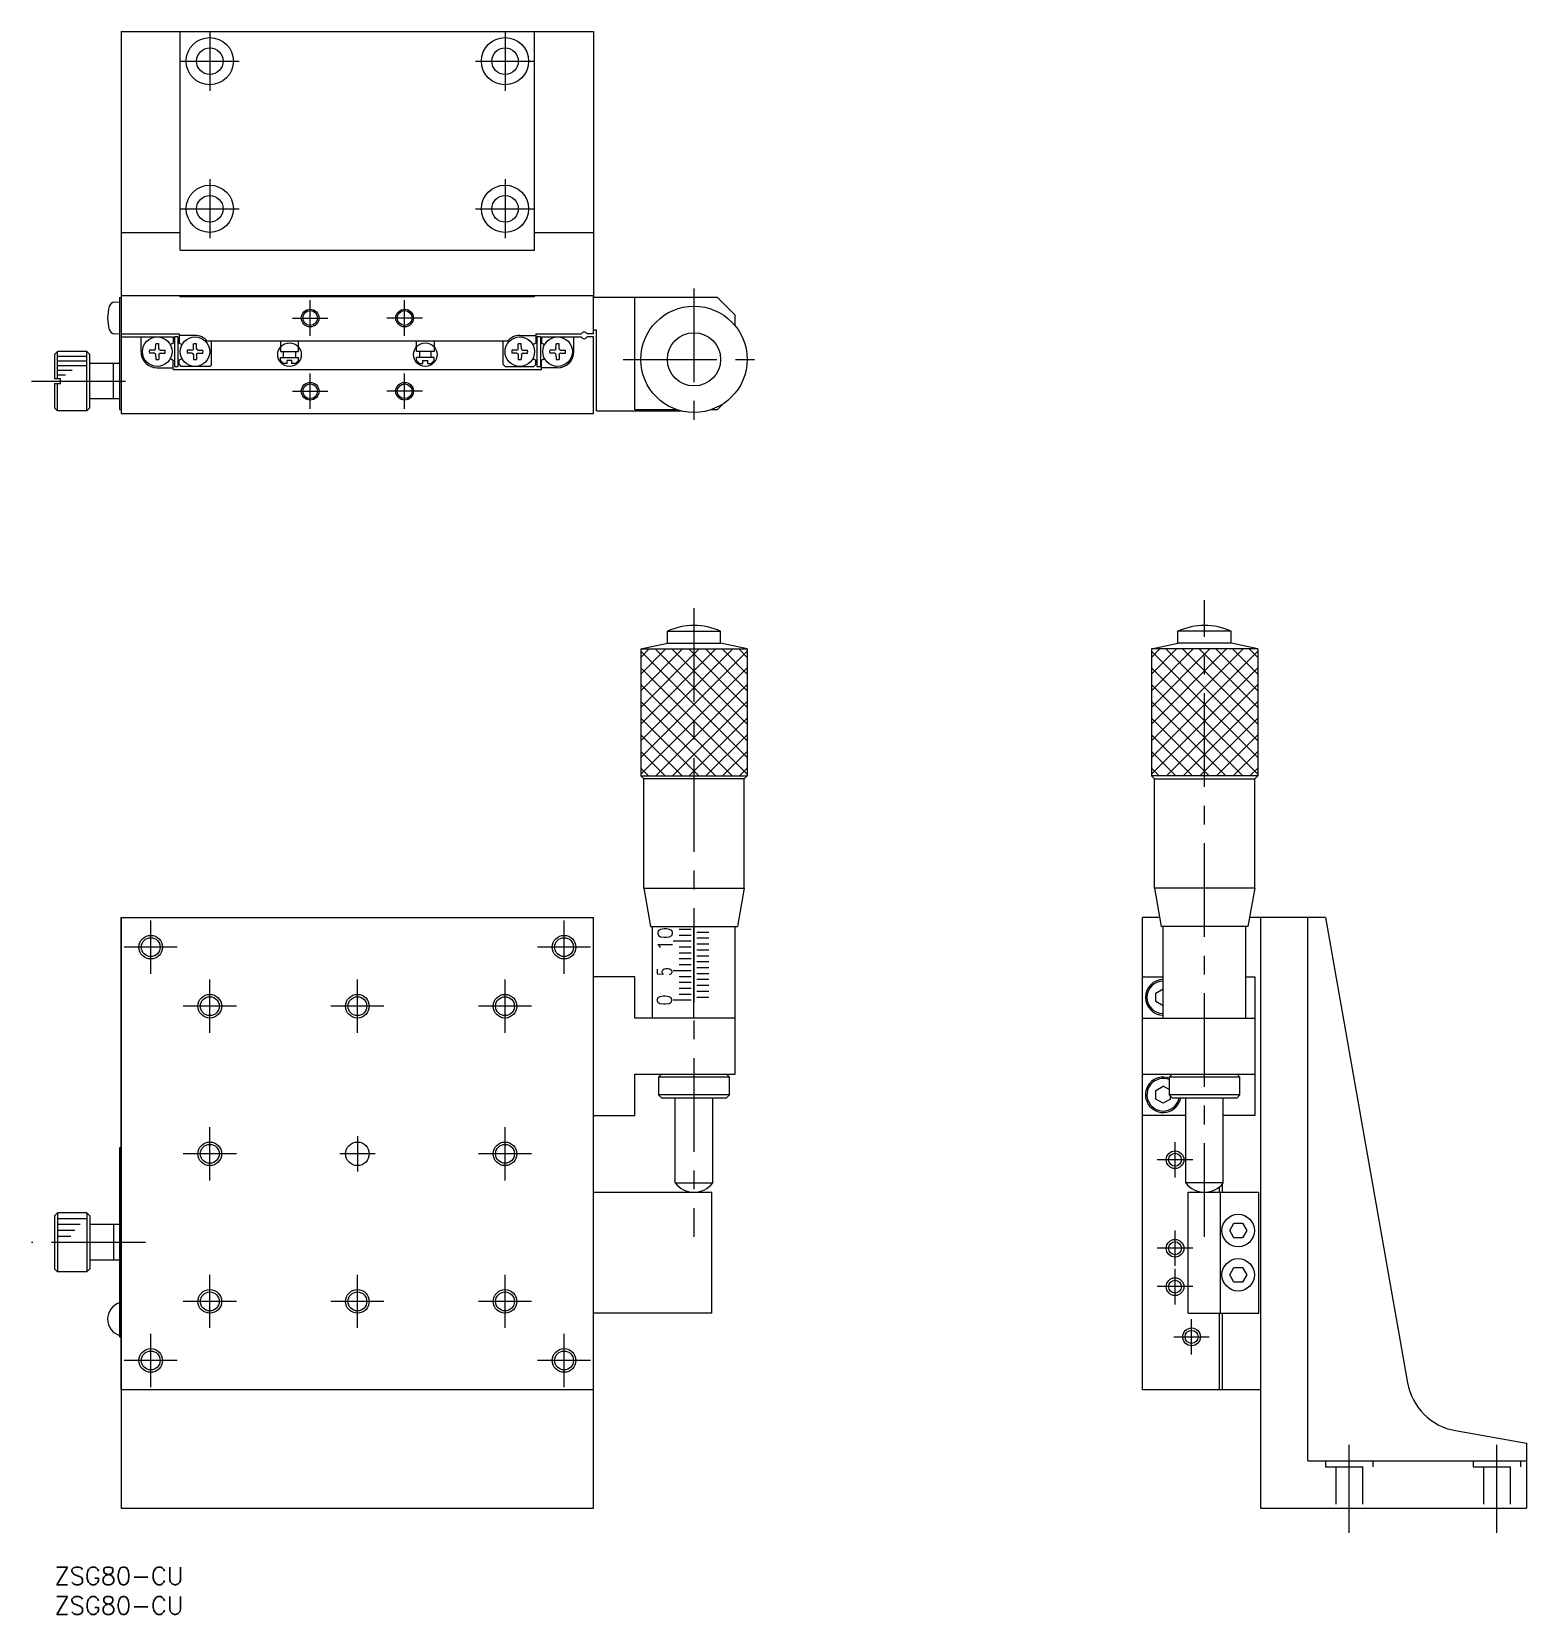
# Model space of a CAD drawing. Extents: x -4 to 249, y -8 to 260.
import ezdxf

# ---------------------------------------------------------------- set-up
doc = ezdxf.new("R2010")
doc.units = 0
doc.header["$LTSCALE"] = 0.5
doc.linetypes.add('CENTER', pattern=[50.8, 31.75, -6.35, 6.35, -6.35])
doc.linetypes.add('DASHED', pattern=[19.05, 12.7, -6.35])
for name, color, linetype in [('MSM_CENTER', 1, 'CENTER'), ('MSM_CONTINUOUS', 7, 'CONTINUOUS'), ('MSM_DASHED', 4, 'DASHED'), ('MSM_NARROW', 5, 'CONTINUOUS'), ('MSM_PART_NUMBER', 7, 'CONTINUOUS')]:
    doc.layers.add(name, color=color, linetype=linetype)
doc.styles.get("Standard").update_dxf_attribs({"font": 'txt.shx', "height": 3, "bigfont": 'bigfont.shx'})

# ---------------------------------------------------------------- blocks, each defined once
blk = doc.blocks.new('*U2')
at = {"layer": 'MSM_PART_NUMBER'}
blk.add_text('ZSG80-CU', height=3, dxfattribs=at).set_placement((0, -3))
blk = doc.blocks.new('*U3')
at = {"layer": 'MSM_PART_NUMBER'}
blk.add_text('ZSG80-CU', height=3, dxfattribs=at).set_placement((0, -8))

msp = doc.modelspace()

# ---------------------------------------------------------------- linework, layer by layer
at = {"layer": 'MSM_CENTER'}
for p, q in [((26.300004, 260.05809), (26.300004, 250.058091)), ((76.300004, 260.05809), (76.300004, 250.058091)), ((21.300001, 255.058089), (31.300005, 255.058089)), ((71.300001, 255.058089), (81.300005, 255.058089)), ((26.300004, 235.058091), (26.300004, 225.058088)), ((76.300004, 235.058091), (76.300004, 225.058088)), ((21.300001, 230.058088), (31.300005, 230.058088)), ((71.300001, 230.058088), (81.300005, 230.058088)), ((43.300002, 208.558086), (43.300002, 214.558088)), ((59.300002, 208.558085), (59.300003, 214.558087)), ((108.300006, 216.558086), (108.300006, 192.558086)), ((40.300001, 211.558087), (46.300002, 211.558087)), ((62.300004, 211.558085), (56.300003, 211.558086)), ((96.300006, 204.558086), (120.300006, 204.558086)), ((43.300002, 196.158081), (43.300002, 202.158083)), ((59.3, 196.15808), (59.300001, 202.158082)), ((-3.867995, 200.858087), (13.394259, 200.858087)), ((40.300001, 199.158082), (46.300002, 199.158082)), ((62.300001, 199.15808), (56.3, 199.158082)), ((194.765488, 55.932402), (194.765488, 163.75821)), ((108.300001, 162.417202), (108.300001, 55.9324)), ((16.300003, 100.499996), (16.300003, 109.499998)), ((86.300005, 100.499996), (86.300005, 109.499998)), ((20.800005, 104.999998), (11.800003, 104.999998)), ((90.800007, 104.999998), (81.800005, 104.999998)), ((26.300005, 90.499996), (26.300005, 99.499998)), ((51.300001, 90.499996), (51.300001, 99.499998)), ((76.299999, 90.499996), (76.299999, 99.499998)), ((30.800007, 94.999998), (21.800005, 94.999998)), ((55.800003, 94.999998), (46.800001, 94.999998)), ((80.800001, 94.999998), (71.799999, 94.999998)), ((26.300005, 65.499998), (26.300005, 74.5)), ((51.300001, 73), (51.300001, 67)), ((76.299999, 65.499998), (76.299999, 74.5)), ((30.800007, 70), (21.800005, 70)), ((54.300001, 70), (48.300001, 70)), ((80.800001, 70), (71.799999, 70)), ((189.765489, 65.999993), (189.765489, 71.999996)), ((192.76549, 68.999995), (186.765488, 68.999995)), ((189.765494, 50.999995), (189.765494, 56.999998)), ((15.387004, 55.000004), (-3.867999, 55.000004)), ((192.765495, 53.999997), (186.765493, 53.999997)), ((26.300005, 40.5), (26.300005, 49.500002)), ((51.300001, 40.5), (51.300001, 49.500002)), ((76.299999, 40.5), (76.299999, 49.500002)), ((189.765494, 44.499996), (189.765494, 50.499999)), ((192.765495, 47.499998), (186.765493, 47.499998)), ((30.800007, 45.000002), (21.800005, 45.000002)), ((55.800003, 45.000002), (46.800001, 45.000002)), ((80.800001, 45.000002), (71.799999, 45.000002)), ((192.569397, 36), (192.569397, 41.999999)), ((16.300003, 30.5), (16.300003, 39.500002)), ((86.300005, 30.5), (86.300005, 39.500002)), ((189.569397, 38.999999), (195.569396, 38.999999)), ((20.800005, 35.000002), (11.800003, 35.000002)), ((90.800007, 35.000002), (81.800005, 35.000002)), ((219.265487, 5.825601), (219.265487, 20.689472)), ((244.26549, 5.825601), (244.26549, 20.689472))]:
    msp.add_line(p, q, dxfattribs=at)
at = {"layer": 'MSM_CONTINUOUS'}
for p, q in [((11.300005, 260.05809), (91.300004, 260.05809)), ((11.300005, 260.05809), (11.300005, 215.058088)), ((21.300004, 223.058088), (21.300004, 260.05809)), ((81.300005, 223.058088), (81.300005, 260.05809)), ((91.300004, 260.05809), (91.300004, 215.058088)), ((11.300005, 226.058089), (21.300004, 226.058089)), ((81.300005, 226.058089), (91.300004, 226.058089)), ((21.300004, 223.058088), (81.300005, 223.058088)), ((11.000003, 215.058084), (11.000003, 196.058084)), ((11.000003, 215.058084), (11.300003, 215.058084)), ((11.300003, 215.358086), (11.300003, 195.358084)), ((11.300005, 215.358084), (91.300005, 215.358084)), ((21.300005, 215.158084), (21.300005, 215.358084)), ((81.300005, 215.158084), (21.300005, 215.158084)), ((81.300005, 215.158084), (81.300005, 215.358084)), ((91.300005, 208.858086), (91.300005, 215.358084)), ((112.300005, 215.058086), (91.300005, 215.058086)), ((98.300006, 196.058087), (98.300006, 215.058086)), ((115.300005, 212.058086), (112.300005, 215.058086)), ((10.152754, 214.233959), (11.000003, 214.308084)), ((115.300005, 210.214941), (115.300005, 212.058086)), ((91.300005, 209.558086), (91.800006, 209.558086)), ((91.800006, 195.858083), (91.800006, 209.558086)), ((11.000003, 208.808084), (10.152754, 208.882209)), ((11.300006, 208.858086), (21.100006, 208.858086)), ((11.300006, 208.358086), (20.100006, 208.358086)), ((14.650007, 205.858094), (14.650007, 208.358093)), ((17.125599, 206.357418), (17.140007, 207.18282)), ((17.674414, 206.357418), (17.660007, 207.18282)), ((20.100008, 208.358091), (20.100007, 207.272306)), ((20.300008, 208.358092), (20.300006, 203.358092)), ((20.900008, 208.358092), (20.300008, 208.358092)), ((20.900008, 208.358092), (20.900006, 203.358092)), ((21.100008, 208.858091), (21.100008, 207.272305)), ((23.800008, 208.608091), (21.100008, 208.608091)), ((23.5256, 206.357416), (23.540008, 207.182818)), ((24.074415, 206.357416), (24.060008, 207.182818)), ((76.72094, 207.658084), (25.879076, 207.658084)), ((26.600007, 203.658089), (26.600008, 207.658087)), ((38.300007, 207.658092), (38.300007, 205.858093)), ((41.300008, 205.858085), (41.300008, 207.658084)), ((61.300006, 205.858085), (61.300006, 207.658084)), ((64.300007, 207.658092), (64.300007, 205.858093)), ((76.000005, 203.658085), (76.000005, 207.658083)), ((78.525597, 206.357412), (78.540004, 207.182813)), ((78.800004, 208.608086), (81.500004, 208.608086)), ((79.074412, 206.357412), (79.060004, 207.182813)), ((81.500003, 208.858086), (89.241749, 208.858086)), ((81.500005, 208.858086), (81.500005, 207.2723)), ((81.700006, 208.358087), (81.700004, 203.358087)), ((82.300006, 208.358087), (81.700006, 208.358087)), ((82.300006, 208.358087), (82.300004, 203.358087)), ((82.500004, 208.358087), (89.241749, 208.358087)), ((82.500005, 208.358086), (82.500005, 207.2723)), ((84.925598, 206.357412), (84.940005, 207.182813)), ((85.474413, 206.357412), (85.460005, 207.182813)), ((87.950005, 205.858087), (87.950005, 208.358086)), ((91.300006, 208.858086), (90.158264, 208.858086)), ((91.300006, 208.358087), (90.158264, 208.358087)), ((91.300005, 195.358084), (91.300005, 208.358087)), ((0.500006, 205.858084), (0.000007, 205.358084)), ((0.000007, 205.35808), (0.000007, 201.258079)), ((5.500006, 205.858084), (0.500006, 205.858084)), ((0.50001, 201.258076), (0.50001, 205.85808)), ((5.500006, 195.858084), (5.500006, 205.858084)), ((6.000006, 205.358084), (5.500006, 205.858084)), ((6.000006, 196.358084), (6.000006, 205.358084)), ((11.000003, 203.858087), (6.000006, 203.858087)), ((10.000003, 197.858084), (10.000003, 203.858087)), ((16.918147, 206.132806), (16.07528, 206.118094)), ((16.918147, 205.583381), (16.07528, 205.598094)), ((16.918147, 206.132806), (17.052161, 206.192472)), ((16.918147, 205.583381), (17.05216, 205.523714)), ((17.125599, 205.358768), (17.05216, 205.523714)), ((17.125599, 206.357418), (17.052161, 206.192472)), ((17.125599, 205.358768), (17.140006, 204.533367)), ((17.674414, 205.358768), (17.660006, 204.533367)), ((17.674414, 206.357418), (17.747853, 206.192472)), ((17.674414, 205.358768), (17.747853, 205.523714)), ((17.881867, 206.132805), (17.747853, 206.192472)), ((17.881866, 205.583381), (17.747853, 205.523714)), ((17.881866, 205.583381), (18.724733, 205.598093)), ((17.881867, 206.132805), (18.724733, 206.118093)), ((20.100006, 202.858091), (20.100007, 204.443879)), ((21.100007, 203.658091), (21.100007, 204.443878)), ((23.318148, 206.132804), (22.475281, 206.118092)), ((23.318148, 205.583379), (22.475281, 205.598092)), ((23.318148, 206.132804), (23.452162, 206.192471)), ((23.318148, 205.583379), (23.452162, 205.523713)), ((23.5256, 206.357416), (23.452162, 206.192471)), ((23.5256, 205.358767), (23.452162, 205.523713)), ((23.5256, 205.358767), (23.540007, 204.533365)), ((24.074415, 205.358766), (24.060007, 204.533365)), ((24.074415, 206.357416), (24.147854, 206.19247)), ((24.074415, 205.358766), (24.147854, 205.523712)), ((24.281868, 206.132804), (24.147854, 206.19247)), ((24.281868, 205.583379), (24.147854, 205.523712)), ((24.281868, 206.132804), (25.124734, 206.118091)), ((24.281868, 205.583379), (25.124734, 205.598091)), ((38.300007, 205.858093), (41.300008, 205.858093)), ((38.300007, 204.858093), (41.300008, 204.858093)), ((38.300007, 204.358097), (38.300007, 204.858089)), ((38.300007, 204.358097), (38.800007, 203.858097)), ((38.800007, 204.858093), (38.800007, 205.858093)), ((39.400008, 203.858097), (38.800007, 203.858097)), ((40.200007, 204.358097), (39.400008, 204.358097)), ((39.400008, 203.858097), (39.400008, 204.358097)), ((40.200007, 203.858097), (40.200007, 204.358097)), ((40.800007, 203.858097), (40.200007, 203.858097)), ((40.800007, 205.858093), (40.800007, 204.858093)), ((41.300008, 204.358097), (40.800007, 203.858097)), ((41.300008, 204.358089), (41.300008, 204.858081)), ((64.300007, 205.858093), (61.300006, 205.858093)), ((64.300007, 204.858093), (61.300006, 204.858093)), ((61.300006, 204.358089), (61.300006, 204.858081)), ((61.300006, 204.358097), (61.800007, 203.858097)), ((61.800007, 205.858093), (61.800007, 204.858093)), ((61.800007, 203.858097), (62.400007, 203.858097)), ((62.400007, 203.858097), (62.400007, 204.358097)), ((62.400007, 204.358097), (63.200006, 204.358097)), ((63.200006, 203.858097), (63.200006, 204.358097)), ((63.200006, 203.858097), (63.800007, 203.858097)), ((63.800007, 204.858093), (63.800007, 205.858093)), ((64.300007, 204.358097), (63.800007, 203.858097)), ((64.300007, 204.358097), (64.300007, 204.858089)), ((78.318144, 206.132799), (77.475278, 206.118087)), ((78.318144, 205.583374), (77.475278, 205.598087)), ((78.318144, 206.132799), (78.452158, 206.192466)), ((78.318144, 205.583374), (78.452158, 205.523708)), ((78.525597, 206.357412), (78.452158, 206.192466)), ((78.525597, 205.358762), (78.452158, 205.523708)), ((78.525597, 205.358762), (78.540004, 204.53336)), ((79.074412, 205.358762), (79.060004, 204.53336)), ((79.074412, 206.357412), (79.14785, 206.192466)), ((79.074412, 205.358762), (79.14785, 205.523708)), ((79.281864, 206.132799), (79.14785, 206.192466)), ((79.281864, 205.583374), (79.14785, 205.523708)), ((79.281864, 206.132799), (80.124731, 206.118087)), ((79.281864, 205.583374), (80.124731, 205.598087)), ((81.500005, 203.658085), (81.500005, 204.443873)), ((82.500005, 202.858085), (82.500005, 204.443873)), ((84.718146, 206.132799), (83.875279, 206.118087)), ((84.718146, 205.583374), (83.875279, 205.598087)), ((84.718146, 206.132799), (84.852159, 206.192466)), ((84.718146, 205.583374), (84.852159, 205.523708)), ((84.925598, 206.357412), (84.852159, 206.192466)), ((84.925598, 205.358762), (84.852159, 205.523708)), ((84.925598, 205.358762), (84.940005, 204.53336)), ((85.474413, 205.358762), (85.460005, 204.53336)), ((85.474413, 206.357412), (85.547851, 206.192466)), ((85.474413, 205.358762), (85.547851, 205.523708)), ((85.681865, 206.132799), (85.547851, 206.192466)), ((85.681865, 205.583374), (85.547851, 205.523708)), ((85.681865, 206.132799), (86.524732, 206.118087)), ((85.681865, 205.583374), (86.524732, 205.598087)), ((1.000006, 201.258079), (0.00001, 201.258079)), ((1.000006, 200.458079), (1.000006, 201.258079)), ((17.400006, 203.108093), (20.100006, 203.108092)), ((20.100006, 202.858091), (82.500005, 202.858091)), ((20.300006, 203.358092), (20.900006, 203.358092)), ((21.100006, 203.658091), (21.400006, 203.358091)), ((26.300006, 203.358089), (21.400006, 203.358091)), ((26.600007, 203.658089), (26.300006, 203.358089)), ((76.000005, 203.658085), (76.300005, 203.358085)), ((76.300005, 203.358085), (81.200005, 203.358085)), ((81.500005, 203.658085), (81.200005, 203.358085)), ((81.700004, 203.358087), (82.300004, 203.358087)), ((85.200005, 203.108087), (82.500005, 203.108087)), ((0.000007, 200.458076), (0.000007, 196.358084)), ((0.00001, 200.458079), (1.000006, 200.458079)), ((0.50001, 195.858081), (0.50001, 200.458076)), ((0.000007, 196.358084), (0.500006, 195.858084)), ((5.500006, 195.858084), (0.500006, 195.858084)), ((5.500006, 195.858084), (6.000006, 196.358084)), ((11.000003, 197.858084), (6.000006, 197.858084)), ((11.000003, 196.058084), (11.300003, 196.058084)), ((91.800006, 195.858083), (105.995674, 195.858083)), ((98.300006, 196.058087), (105.341963, 196.058087)), ((111.258049, 196.058087), (112.300005, 196.058087)), ((112.300005, 196.058087), (113.351043, 197.109125)), ((11.300003, 195.358084), (91.300005, 195.358084)), ((103.800001, 158.500005), (112.800004, 158.500005)), ((103.800001, 156.500005), (103.800001, 158.500005)), ((112.800004, 156.500005), (112.800004, 158.500005)), ((199.265488, 158.500007), (190.265488, 158.500007)), ((190.265488, 156.500007), (190.265488, 158.500007)), ((199.265488, 156.500007), (199.265488, 158.500007)), ((99.300008, 155.500005), (103.800001, 156.500005)), ((99.300008, 155.500005), (99.300008, 134.000003)), ((99.300008, 155.500005), (117.300003, 155.500005)), ((103.800001, 156.500005), (112.800004, 156.500005)), ((117.300003, 155.500005), (112.800004, 156.500005)), ((117.300003, 155.500005), (117.300003, 134.000003)), ((185.765482, 155.500007), (190.265488, 156.500007)), ((203.765481, 155.500007), (185.765482, 155.500007)), ((185.765482, 155.500007), (185.765482, 134.000005)), ((199.265488, 156.500007), (190.265488, 156.500007)), ((203.765481, 155.500007), (199.265488, 156.500007)), ((203.765481, 155.500007), (203.765481, 134.000005)), ((99.300008, 134.000003), (117.300003, 134.000003)), ((99.800008, 133.500003), (99.300008, 134.000003)), ((116.800003, 133.500003), (99.800008, 133.500003)), ((99.800008, 115.000001), (99.800008, 133.500003)), ((116.800003, 133.500003), (117.300003, 134.000003)), ((116.800003, 115.000001), (116.800003, 133.500003)), ((203.765481, 134.000005), (185.765482, 134.000005)), ((186.265488, 133.500005), (185.765482, 134.000005)), ((186.265488, 133.500005), (203.26549, 133.500005)), ((186.265488, 115.000003), (186.265488, 133.500005)), ((203.26549, 133.500005), (203.765481, 134.000005)), ((203.26549, 115.000003), (203.26549, 133.500005)), ((99.800008, 115.000001), (116.800003, 115.000001)), ((99.800008, 115.000001), (100.946131, 108.500005)), ((116.800003, 115.000001), (115.65388, 108.500005)), ((203.26549, 115.000003), (186.265488, 115.000003)), ((186.265488, 115.000003), (187.411611, 108.500007)), ((203.26549, 115.000003), (202.119361, 108.500007)), ((11.300003, 30.000002), (11.300003, 109.999997)), ((11.300003, 109.999997), (91.300005, 109.999997)), ((11.300006, 110.000002), (11.300006, 10)), ((91.300005, 10), (91.300005, 110.000002)), ((184.265488, 30.000002), (184.265488, 109.999997)), ((187.147123, 109.999997), (184.265488, 109.999997)), ((215.265488, 109.999997), (202.383851, 109.999997)), ((204.26549, 109.999997), (204.26549, 9.999995)), ((212.265489, 17.999996), (212.265489, 109.999997)), ((215.265488, 109.999981), (229.155244, 31.227268)), ((100.946131, 108.500005), (115.65388, 108.500005)), ((101.300001, 93.000002), (101.300001, 108.500005)), ((107.800001, 108.000002), (105.800001, 108.000002)), ((108.300001, 93.000002), (108.300001, 108.500005)), ((110.800001, 107.500002), (108.800001, 107.500002)), ((115.3, 83.5), (115.3, 108.500005)), ((202.119361, 108.500007), (187.411611, 108.500007)), ((187.765488, 93.000004), (187.765488, 108.500007)), ((201.765487, 93.000004), (201.765487, 108.500007)), ((107.800001, 106.000002), (104.800001, 106.000002)), ((107.800001, 107.000002), (105.800001, 107.000002)), ((107.800001, 105.000002), (105.800001, 105.000002)), ((110.800001, 106.500002), (108.800001, 106.500002)), ((110.800001, 105.500002), (108.800001, 105.500002)), ((107.800001, 104.000002), (105.800001, 104.000002)), ((107.800001, 103.000002), (105.800001, 103.000002)), ((107.800001, 102.000002), (105.800001, 102.000002)), ((110.800001, 104.500002), (108.800001, 104.500002)), ((110.800001, 103.500002), (108.800001, 103.500002)), ((110.800001, 102.500002), (108.800001, 102.500002)), ((98.300004, 100.000002), (91.300005, 100.000002)), ((98.300004, 93.000002), (98.300004, 100.000002)), ((107.800001, 101.000002), (104.800001, 101.000002)), ((107.800001, 100.000002), (105.800001, 100.000002)), ((110.800001, 101.500002), (108.800001, 101.500002)), ((110.800001, 100.500002), (108.800001, 100.500002)), ((110.800001, 99.500002), (108.800001, 99.500002)), ((184.265488, 100.000004), (187.765488, 100.000004)), ((201.765487, 100.000004), (203.26549, 100.000004)), ((203.26549, 100.000004), (203.26549, 76.500002)), ((107.800001, 99.000002), (105.800001, 99.000002)), ((107.800001, 98.000002), (105.800001, 98.000002)), ((107.800001, 97.000002), (105.800001, 97.000002)), ((110.800001, 98.500002), (108.800001, 98.500002)), ((110.800001, 97.500002), (108.800001, 97.500002)), ((186.515487, 97.221695), (187.765488, 97.94338)), ((186.515487, 95.778319), (186.515487, 97.221695)), ((107.800001, 96.000002), (104.800001, 96.000002)), ((110.800001, 96.500002), (108.800001, 96.500002)), ((187.765488, 95.056628), (186.515487, 95.778319)), ((115.3, 93.000002), (98.300004, 93.000002)), ((184.265488, 93.000004), (203.26549, 93.000004)), ((98.300004, 83.5), (115.3, 83.5)), ((98.300004, 76.5), (98.300004, 83.5)), ((102.300001, 82.999997), (102.800004, 83.499997)), ((113.800001, 83.499997), (114.300004, 82.999997)), ((184.265488, 83.500002), (203.26549, 83.500002)), ((188.765488, 82.999999), (189.265491, 83.499999)), ((200.265488, 83.499999), (200.765491, 82.999999)), ((114.300004, 82.999997), (102.300001, 82.999997)), ((102.300001, 82.999997), (102.300001, 79.999998)), ((114.300004, 79.999998), (114.300004, 82.999997)), ((186.515487, 80.721693), (187.765488, 81.443378)), ((186.515487, 79.278317), (186.515487, 80.721693)), ((188.765488, 80.86603), (187.765488, 81.443378)), ((200.765491, 82.999999), (188.765488, 82.999999)), ((188.765488, 82.999999), (188.765488, 80)), ((200.765491, 80), (200.765491, 82.999999)), ((114.300004, 79.999998), (102.300001, 79.999998)), ((102.300001, 79.999998), (102.800004, 79.499998)), ((102.800004, 79.499998), (113.800001, 79.499998)), ((105.125004, 65.067026), (105.125004, 79.5)), ((111.475, 65.067026), (111.475, 79.5)), ((113.800001, 79.499998), (114.300004, 79.999998)), ((187.765488, 78.556626), (186.515487, 79.278317)), ((189.015487, 79.278317), (187.765488, 78.556626)), ((200.765491, 80), (188.765488, 80)), ((188.765488, 80), (189.265491, 79.5)), ((189.015489, 79.278317), (189.015489, 79.750001)), ((189.265491, 79.5), (200.265488, 79.5)), ((191.590485, 65.067028), (191.590485, 79.500002)), ((197.940487, 65.067028), (197.940487, 79.500002)), ((200.265488, 79.5), (200.765491, 80)), ((91.300005, 76.5), (98.300004, 76.5)), ((191.590485, 76.500002), (184.265488, 76.500002)), ((203.26549, 76.500002), (197.940487, 76.500002)), ((11.000003, 71), (11.000003, 39.000008)), ((11.300003, 71), (11.000003, 71)), ((105.125004, 65.067028), (111.475, 65.067031)), ((197.940487, 65.067033), (191.590485, 65.067038)), ((197.26549, 64.377512), (197.26549, 63.500009)), ((197.76549, 64.854261), (197.76549, 63.500009)), ((91.300005, 63.500009), (111.300001, 63.500009)), ((111.300001, 43.000001), (111.300001, 63.500009)), ((191.965488, 63.500009), (203.96549, 63.500009)), ((191.965488, 43.000001), (191.965488, 63.500009)), ((197.465489, 43.000001), (197.465489, 63.500009)), ((203.96549, 43.000001), (203.96549, 63.500009)), ((0, 59.500007), (0.500003, 60.000007)), ((0, 59.500007), (0, 50.500004)), ((5.500003, 60.000007), (0.500003, 60.000007)), ((0.500007, 60.000007), (0.500007, 50.000004)), ((5.500003, 60.000007), (5.500003, 50.000004)), ((5.500003, 60.000007), (6.000003, 59.500007)), ((6.000003, 59.500007), (6.000003, 50.500004)), ((11.000003, 58.000004), (6.000003, 58.000004)), ((10.000003, 58.000004), (10.000003, 52.000007)), ((199.022113, 57.000002), (199.743801, 58.250002)), ((199.743801, 55.750002), (199.022113, 57.000002)), ((199.743801, 58.250002), (201.187177, 58.250002)), ((201.187177, 58.250002), (201.908866, 57.000002)), ((201.908866, 57.000002), (201.187177, 55.750002)), ((201.187177, 55.750002), (199.743801, 55.750002)), ((11.000003, 52.000007), (6.000003, 52.000007)), ((0.500003, 50.000004), (0, 50.500004)), ((5.500003, 50.000004), (0.500003, 50.000004)), ((6.000003, 50.500004), (5.500003, 50.000004)), ((199.022113, 49.500001), (199.743801, 50.750001)), ((199.743801, 48.250001), (199.022113, 49.500001)), ((199.743801, 50.750001), (201.187177, 50.750001)), ((201.187177, 50.750001), (201.908866, 49.500001)), ((201.908866, 49.500001), (201.187177, 48.250001)), ((201.187177, 48.250001), (199.743801, 48.250001)), ((111.300001, 43.000001), (91.300005, 43.000001)), ((191.965488, 43.000001), (203.96549, 43.000001)), ((197.26549, 43.000001), (197.26549, 30.000002)), ((197.76549, 43.000001), (197.76549, 30.000002)), ((11.000003, 39.000008), (11.300003, 39.000008)), ((91.300005, 30.000002), (11.300003, 30.000002)), ((204.26549, 30.000002), (184.265488, 30.000002)), ((237.266829, 23.115674), (249.265473, 20.999995)), ((249.265489, 20.999993), (249.265489, 9.999995)), ((212.265489, 17.999996), (249.265489, 17.999996)), ((11.300006, 10), (91.300005, 10)), ((204.26549, 9.999995), (249.265489, 9.999995))]:
    msp.add_line(p, q, dxfattribs=at)
for centre, radius in [((26.300004, 255.058089), 4), ((76.300004, 255.058089), 4), ((26.300004, 255.058089), 2.250002), ((76.300004, 255.058089), 2.250002), ((26.300004, 230.058088), 4), ((76.300004, 230.058088), 4), ((26.300004, 230.058088), 2.250002), ((76.300004, 230.058088), 2.250002), ((43.300002, 211.558087), 1.25), ((59.300003, 211.558086), 1.25), ((108.300006, 204.558086), 9), ((17.400007, 205.858093), 2.5), ((23.800007, 205.858091), 2.5), ((78.800005, 205.858086), 2.5), ((85.200005, 205.858086), 2.5), ((108.300006, 204.558086), 4.5), ((43.300002, 199.158082), 1.25), ((59.3, 199.158081), 1.25), ((16.300003, 104.999998), 1.599996), ((86.300005, 104.999998), 1.599996), ((26.300005, 94.999998), 1.599996), ((51.300001, 94.999998), 1.599996), ((76.299999, 94.999998), 1.599996), ((26.300005, 70), 1.599996), ((51.300001, 70), 2), ((76.299999, 70), 1.599996), ((189.765489, 68.999995), 1.100001), ((200.465489, 57.000002), 2.75), ((189.765494, 53.999997), 1.100001), ((200.465489, 49.500001), 2.75), ((189.765494, 47.499998), 1.100001), ((26.300005, 45.000002), 1.599996), ((51.300001, 45.000002), 1.599996), ((76.299999, 45.000002), 1.599996), ((192.569397, 38.999999), 1.100001), ((16.300003, 35.000002), 1.599996), ((86.300005, 35.000002), 1.599996)]:
    msp.add_circle(centre, radius, dxfattribs=at)
for centre, radius, start, end in [((16.000003, 211.558084), 7, 163.742972, 196.257028), ((10.23991, 213.237765), 1, 95, 163.742972), ((10.23991, 209.878403), 1, 196.257028, 265), ((89.700006, 208.658086), 0.5, 23.578178, 156.421822), ((17.400007, 205.858093), 1.35, 78.895861, 101.104108), ((20.600007, 205.858092), 1.5, 101.536952, 130.541607), ((20.600007, 205.858092), 1.5, 49.458363, 78.463034), ((23.800008, 205.858091), 1.35, 78.895861, 101.104108), ((23.800008, 205.858091), 2.75, 40.88511, 90), ((78.800004, 205.858086), 2.75, 90, 139.11489), ((78.800004, 205.858087), 1.35, 78.895876, 101.104124), ((82.000005, 205.858087), 1.5, 101.536952, 130.541607), ((82.000005, 205.858087), 1.5, 49.458363, 78.463034), ((85.200005, 205.858087), 1.35, 78.895876, 101.104124), ((89.700006, 208.558087), 0.5, 203.578178, 336.421822), ((17.400007, 205.858093), 2.75, 179.999985, 269.999985), ((17.400007, 205.858093), 1.35, 168.895861, 191.104108), ((17.400007, 205.858093), 1.35, 258.895861, 281.104108), ((17.400007, 205.858093), 1.35, 348.895861, 11.104108), ((20.600007, 205.858092), 1.5, 229.458363, 258.463018), ((20.600007, 205.858092), 1.5, 281.536936, 310.541607), ((23.800008, 205.858091), 1.35, 168.895861, 191.104108), ((23.800008, 205.858091), 1.35, 258.895861, 281.104108), ((23.800008, 205.858091), 1.35, 348.895861, 11.104108), ((78.800004, 205.858087), 1.35, 168.895876, 191.104124), ((78.800004, 205.858087), 1.35, 258.895876, 281.104124), ((78.800004, 205.858087), 1.35, 348.895876, 11.104124), ((82.000005, 205.858087), 1.5, 229.458363, 258.463018), ((82.000005, 205.858087), 1.5, 281.536936, 310.541607), ((85.200005, 205.858087), 1.35, 168.895876, 191.104124), ((85.200005, 205.858087), 1.35, 258.895876, 281.104124), ((85.200005, 205.858087), 2.75, 270, 0), ((85.200005, 205.858087), 1.35, 348.895876, 11.104124), ((108.300001, 148.875005), 10.624997, 64.942385, 115.057615), ((194.765488, 148.875007), 10.624997, 64.942385, 115.057615), ((187.765488, 96.500004), 2.999998, 90, 270), ((187.765488, 96.500004), 2.749998, 90, 270), ((187.765488, 80.000002), 3, 70.528779, 350.405932), ((187.765488, 80.000002), 2.749998, 68.676297, 349.524316), ((108.300001, 67.500004), 3.999997, 217.462649, 322.537351), ((194.765488, 67.500006), 3.999997, 217.462649, 322.537351), ((11.890623, 42.000016), 2.89062, 107.945253, 252.054747), ((239.003312, 32.963756), 9.999999, 190, 260)]:
    msp.add_arc(centre, radius, start, end, dxfattribs=at)
at = {"layer": 'MSM_DASHED'}
for p, q in [((215.265488, 17.999996), (215.265488, 16.999995)), ((215.265488, 16.999995), (223.265489, 16.999995)), ((217.015489, 16.999995), (217.015489, 9.999995)), ((221.51549, 16.999995), (221.51549, 9.999995)), ((223.265489, 17.999996), (223.265489, 16.999995)), ((240.265491, 17.999996), (240.265491, 16.999995)), ((240.265491, 16.999995), (248.26549, 16.999995)), ((242.015493, 16.999995), (242.015493, 9.999995)), ((246.515488, 16.999995), (246.515488, 9.999995)), ((248.26549, 17.999996), (248.26549, 16.999995))]:
    msp.add_line(p, q, dxfattribs=at)
at = {"layer": 'MSM_NARROW'}
for p, q in [((5.50001, 205.05809), (0.50001, 205.05809)), ((5.50001, 204.25809), (0.50001, 204.25809)), ((5.50001, 203.45809), (0.50001, 203.45809)), ((2.999017, 202.65809), (0.50001, 202.65809)), ((1.873451, 201.85809), (0.50001, 201.85809)), ((114.856358, 155.500005), (99.300008, 139.943651)), ((112.027928, 155.500005), (99.300008, 142.772078)), ((109.199502, 155.500005), (99.300008, 145.600504)), ((106.371075, 155.500005), (99.300008, 148.428937)), ((103.542646, 155.500005), (99.300008, 151.257364)), ((100.714219, 155.500005), (99.300008, 154.08579)), ((117.300003, 139.943651), (101.743653, 155.500005)), ((117.300003, 142.772078), (104.572082, 155.500005)), ((117.300003, 145.600504), (107.400512, 155.500005)), ((117.300003, 148.428937), (110.228935, 155.500005)), ((117.300003, 151.257364), (113.057365, 155.500005)), ((117.300003, 154.08579), (115.885789, 155.500005)), ((185.765482, 139.943653), (201.321839, 155.500007)), ((185.765482, 142.77208), (198.493409, 155.500007)), ((185.765482, 145.600506), (195.66498, 155.500007)), ((185.765482, 148.428939), (192.836556, 155.500007)), ((185.765482, 151.257366), (190.008127, 155.500007)), ((185.765482, 154.085792), (187.179697, 155.500007)), ((188.209134, 155.500007), (203.765481, 139.943653)), ((191.037563, 155.500007), (203.765481, 142.77208)), ((193.865987, 155.500007), (203.765481, 145.600506)), ((196.694416, 155.500007), (203.765481, 148.428939)), ((199.522843, 155.500007), (203.765481, 151.257366)), ((202.351269, 155.500007), (203.765481, 154.085792)), ((117.300003, 137.115228), (99.300008, 155.11523)), ((117.300003, 155.11523), (99.300008, 137.115228)), ((185.765482, 155.115232), (203.765481, 137.11523)), ((185.765482, 137.11523), (203.765481, 155.115232)), ((117.300003, 134.286798), (99.300008, 152.286804)), ((117.300003, 152.286804), (99.300008, 134.286798)), ((185.765482, 152.286806), (203.765481, 134.2868)), ((185.765482, 134.2868), (203.765481, 152.286806)), ((114.758375, 134.000003), (99.300008, 149.458374)), ((117.300003, 149.458374), (101.841636, 134.000003)), ((185.765482, 149.458376), (201.223856, 134.000005)), ((188.307116, 134.000005), (203.765481, 149.458376)), ((111.929946, 134.000003), (99.300008, 146.629944)), ((117.300003, 146.629944), (104.670062, 134.000003)), ((185.765482, 146.629946), (198.395423, 134.000005)), ((191.135543, 134.000005), (203.765481, 146.629946)), ((109.101522, 134.000003), (99.300008, 143.801518)), ((117.300003, 143.801518), (107.498489, 134.000003)), ((185.765482, 143.80152), (195.567, 134.000005)), ((193.96397, 134.000005), (203.765481, 143.80152)), ((106.273092, 134.000003), (99.300008, 140.973088)), ((117.300003, 140.973088), (110.326918, 134.000003)), ((185.765482, 140.97309), (192.738573, 134.000005)), ((196.792399, 134.000005), (203.765481, 140.97309)), ((103.444663, 134.000003), (99.300008, 138.144662)), ((117.300003, 138.144662), (113.155345, 134.000003)), ((185.765482, 138.144664), (189.910144, 134.000005)), ((199.620826, 134.000005), (203.765481, 138.144664)), ((100.616236, 134.000003), (99.300008, 135.316235)), ((117.300003, 135.316235), (115.983771, 134.000003)), ((185.765482, 135.316237), (187.081717, 134.000005)), ((202.449252, 134.000005), (203.765481, 135.316237)), ((5.500006, 59.00001), (0.50001, 59.00001)), ((4.347008, 58.00001), (0.50001, 58.00001)), ((3.452001, 57.00001), (0.50001, 57.00001)), ((2.756004, 56.00001), (0.50001, 56.00001))]:
    msp.add_line(p, q, dxfattribs=at)
for centre, radius in [((43.300002, 211.558087), 1.5), ((59.300003, 211.558086), 1.5), ((39.800007, 205.358093), 2), ((62.800007, 205.358093), 2), ((43.300002, 199.158082), 1.5), ((59.3, 199.158081), 1.5), ((16.300003, 104.999998), 1.999994), ((86.300005, 104.999998), 1.999994), ((26.300005, 94.999998), 1.999994), ((51.300001, 94.999998), 1.999994), ((76.299999, 94.999998), 1.999994), ((26.300005, 70), 1.999994), ((76.299999, 70), 1.999994), ((189.765489, 68.999995), 1.5), ((189.765494, 53.999997), 1.5), ((189.765494, 47.499998), 1.5), ((26.300005, 45.000002), 1.999994), ((51.300001, 45.000002), 1.999994), ((76.299999, 45.000002), 1.999994), ((192.569397, 38.999999), 1.5), ((16.300003, 35.000002), 1.999994), ((86.300005, 35.000002), 1.999994)]:
    msp.add_circle(centre, radius, dxfattribs=at)

# ---------------------------------------------------------------- block references
at = {"layer": 'MSM_CONTINUOUS'}
for name in ['*U2', '*U3']:
    msp.add_blockref(name, (0, 0), dxfattribs=at)

# ---------------------------------------------------------------- texts
for s, width, p in [('10', 0.96, (104.654752, 104.306477)), ('5', 0.72, (104.56121, 100.101585)), ('0', 0.864, (104.56121, 95.101585))]:
    msp.add_text(s, height=2.5, rotation=90.000003, dxfattribs=dict(at, width=width)).set_placement(p)

doc.saveas('drawing.dxf')
